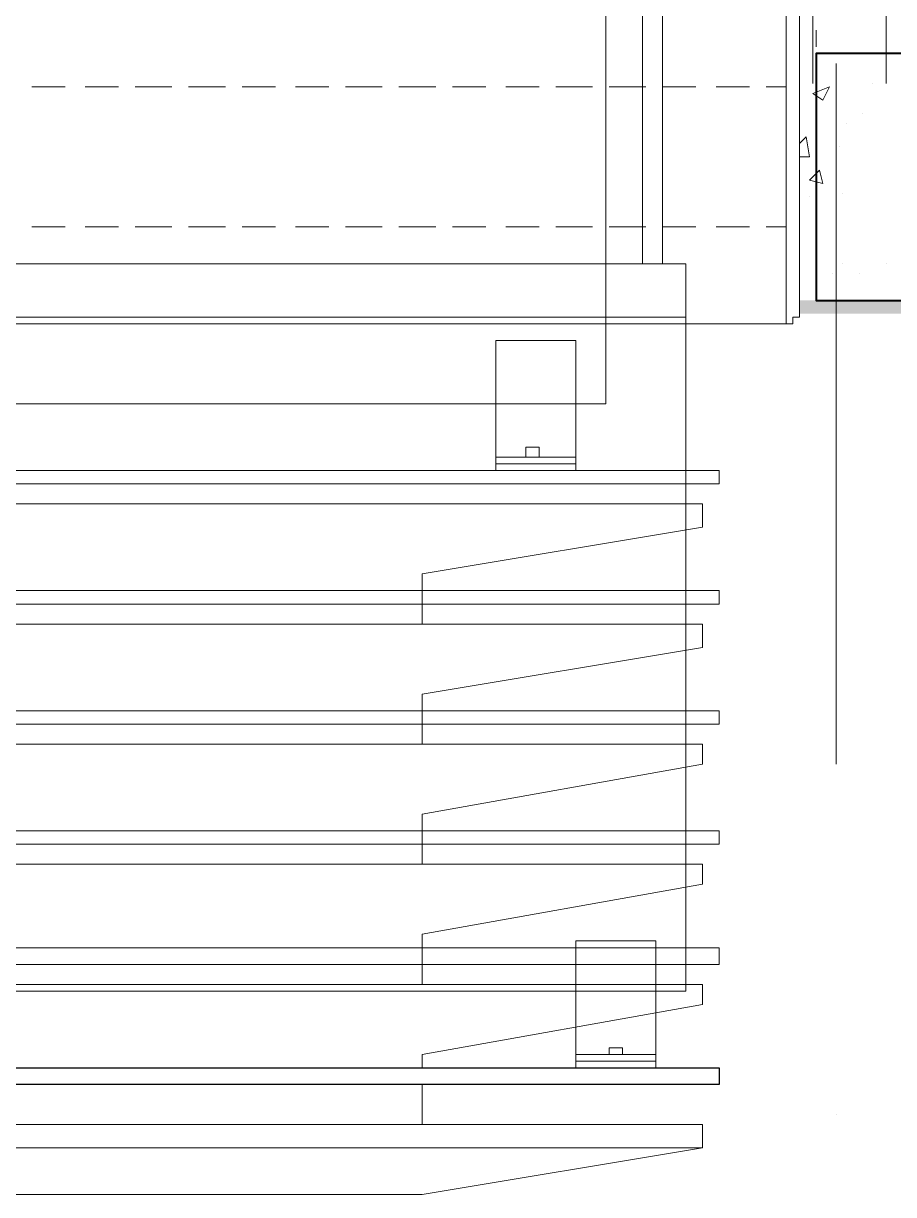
# Model space of a CAD drawing. Header units: millimetres. Extents: x 182 to 575, y -105 to 95.
# Drawn here: x 279.173 to 280.414, y 75.33 to 77.001 of the extents above; entities that cross this region are included whole.
import ezdxf

# ---------------------------------------------------------------- set-up
doc = ezdxf.new("R2010")
doc.units = ezdxf.units.MM
doc.header["$MEASUREMENT"] = 0
doc.layers.add('PDF_Geometry', color=7, linetype='Continuous')
doc.layers.add('PDF_Solid Fills', color=7, linetype='Continuous')

msp = doc.modelspace()

# ---------------------------------------------------------------- hatches: boundary and pattern name
at = {"layer": 'PDF_Solid Fills', "transparency": 33554559}
msp.add_hatch(color=256, dxfattribs=at).paths.add_polyline_path([(280.2802, 76.5872), (280.5897, 76.5872), (280.5897, 76.4777), (280.4469, 76.4777), (280.4469, 76.5062), (280.4278, 76.5062), (280.4278, 76.4586), (280.6088, 76.4586), (280.6088, 76.6062), (280.2802, 76.6062)])
h = msp.add_hatch(color=256, dxfattribs=at)
h.paths.add_polyline_path([(280.4002, 76.2101), (280.4027, 76.2101), (280.4002, 76.2101)], flags=0)
h.paths.add_polyline_path([(280.4027, 76.2101), (280.4002, 76.2101), (280.4027, 76.2101)], flags=0)
h.paths.add_polyline_path([(280.4052, 76.2101), (280.3952, 76.2101), (280.4052, 76.2101)], flags=0)
h.paths.add_polyline_path([(280.4077, 76.2076), (280.3927, 76.2076), (280.4077, 76.2076)], flags=0)
h = msp.add_hatch(color=256, dxfattribs=at)
h.paths.add_polyline_path([(280.3902, 76.1901), (280.3852, 76.1901), (280.3902, 76.1901)], flags=0)
h.paths.add_polyline_path([(280.3852, 76.1851), (280.3902, 76.1851), (280.3852, 76.1851)], flags=0)
h.paths.add_polyline_path([(280.3902, 76.1851), (280.3852, 76.1851), (280.3902, 76.1851)], flags=0)
h = msp.add_hatch(color=256, dxfattribs=at)
h.paths.add_polyline_path([(280.4002, 76.1401), (280.4002, 76.1401), (280.4002, 76.1401)], flags=0)
h.paths.add_polyline_path([(280.4052, 76.1376), (280.3927, 76.1376), (280.4052, 76.1376)], flags=0)
h.paths.add_polyline_path([(280.3927, 76.1376), (280.4052, 76.1376), (280.3927, 76.1376)], flags=0)
h.paths.add_polyline_path([(280.4077, 76.1376), (280.3902, 76.1376), (280.4077, 76.1376)], flags=0)
h = msp.add_hatch(color=256, dxfattribs=at)
h.paths.add_polyline_path([(280.0352, 75.5351), (280.0327, 75.5351), (280.0352, 75.5351)], flags=0)
h.paths.add_polyline_path([(280.0327, 75.5351), (280.0352, 75.5351), (280.0327, 75.5351)], flags=0)
h.paths.add_polyline_path([(280.0202, 75.5326), (280.0502, 75.5326), (280.0202, 75.5326)], flags=0)
h = msp.add_hatch(color=256, dxfattribs=at)
h.paths.add_polyline_path([(280.0052, 75.5201), (280.0127, 75.5201), (280.0052, 75.5201)], flags=0)
h.paths.add_polyline_path([(280.0102, 75.5151), (280.0027, 75.5151), (280.0102, 75.5151)], flags=0)
h.paths.add_polyline_path([(279.9977, 75.5051), (280.0052, 75.5051), (279.9977, 75.5051)], flags=0)
h.paths.add_polyline_path([(280.0027, 75.5026), (279.9952, 75.5026), (280.0027, 75.5026)], flags=0)
h.paths.add_polyline_path([(279.9952, 75.5001), (280.0027, 75.5001), (279.9952, 75.5001)], flags=0)
h = msp.add_hatch(color=256, dxfattribs=at)
h.paths.add_polyline_path([(280.1827, 75.5276), (280.2052, 75.5276), (280.1827, 75.5276)], flags=0)
h.paths.add_polyline_path([(280.2052, 75.5276), (280.1827, 75.5276), (280.2052, 75.5276)], flags=0)
h.paths.add_polyline_path([(280.2077, 75.5251), (280.1777, 75.5251), (280.2077, 75.5251)], flags=0)
h = msp.add_hatch(color=256, dxfattribs=at)
h.paths.add_polyline_path([(280.0552, 75.5151), (280.0627, 75.5151), (280.0552, 75.5151)], flags=0)
h.paths.add_polyline_path([(280.0577, 75.5001), (280.0652, 75.5001), (280.0577, 75.5001)], flags=0)
h.paths.add_polyline_path([(280.0652, 75.4951), (280.0577, 75.4951), (280.0652, 75.4951)], flags=0)
h = msp.add_hatch(color=256, dxfattribs=at)
h.paths.add_polyline_path([(280.1402, 75.5126), (280.1477, 75.5126), (280.1402, 75.5126)], flags=0)
h.paths.add_polyline_path([(280.1352, 75.5051), (280.1427, 75.5051), (280.1352, 75.5051)], flags=0)
h.paths.add_polyline_path([(280.1427, 75.5051), (280.1352, 75.5051), (280.1427, 75.5051)], flags=0)
h.paths.add_polyline_path([(280.1302, 75.4976), (280.1377, 75.4976), (280.1302, 75.4976)], flags=0)
h.paths.add_polyline_path([(280.1377, 75.4976), (280.1302, 75.4976), (280.1377, 75.4976)], flags=0)
h.paths.add_polyline_path([(280.1277, 75.4926), (280.1352, 75.4926), (280.1277, 75.4926)], flags=0)
h.paths.add_polyline_path([(280.1352, 75.4926), (280.1277, 75.4926), (280.1352, 75.4926)], flags=0)
h.paths.add_polyline_path([(280.1252, 75.4876), (280.1327, 75.4876), (280.1252, 75.4876)], flags=0)
h.paths.add_polyline_path([(280.1302, 75.4851), (280.1227, 75.4851), (280.1302, 75.4851)], flags=0)
h.paths.add_polyline_path([(280.1252, 75.4751), (280.1177, 75.4751), (280.1252, 75.4751)], flags=0)
h.paths.add_polyline_path([(280.1177, 75.4726), (280.1252, 75.4726), (280.1177, 75.4726)], flags=0)
h.paths.add_polyline_path([(280.1127, 75.4626), (280.1202, 75.4626), (280.1127, 75.4626)], flags=0)
h = msp.add_hatch(color=256, dxfattribs=at)
h.paths.add_polyline_path([(280.1702, 75.5151), (280.1777, 75.5151), (280.1702, 75.5151)], flags=0)
h.paths.add_polyline_path([(280.1677, 75.5101), (280.1752, 75.5101), (280.1677, 75.5101)], flags=0)
h.paths.add_polyline_path([(280.1727, 75.5026), (280.1652, 75.5026), (280.1727, 75.5026)], flags=0)
h.paths.add_polyline_path([(280.1652, 75.5026), (280.1727, 75.5026), (280.1652, 75.5026)], flags=0)
h = msp.add_hatch(color=256, dxfattribs=at)
h.paths.add_polyline_path([(280.2302, 75.5051), (280.2227, 75.5051), (280.2302, 75.5051)], flags=0)
h.paths.add_polyline_path([(280.2277, 75.4976), (280.2202, 75.4976), (280.2277, 75.4976)], flags=0)
h.paths.add_polyline_path([(280.2177, 75.4851), (280.2252, 75.4851), (280.2177, 75.4851)], flags=0)
h.paths.add_polyline_path([(280.2252, 75.4801), (280.2177, 75.4801), (280.2252, 75.4801)], flags=0)
h.paths.add_polyline_path([(280.2177, 75.4726), (280.2252, 75.4726), (280.2177, 75.4726)], flags=0)
h = msp.add_hatch(color=256, dxfattribs=at)
h.paths.add_polyline_path([(280.3177, 75.5051), (280.3102, 75.5051), (280.3177, 75.5051)], flags=0)
h.paths.add_polyline_path([(280.3152, 75.4976), (280.3077, 75.4976), (280.3152, 75.4976)], flags=0)
h.paths.add_polyline_path([(280.3052, 75.4851), (280.3127, 75.4851), (280.3052, 75.4851)], flags=0)
h.paths.add_polyline_path([(280.3127, 75.4801), (280.3052, 75.4801), (280.3127, 75.4801)], flags=0)
h.paths.add_polyline_path([(280.3052, 75.4726), (280.3127, 75.4726), (280.3052, 75.4726)], flags=0)
h = msp.add_hatch(color=256, dxfattribs=at)
h.paths.add_polyline_path([(280.2727, 75.4951), (280.2652, 75.4951), (280.2727, 75.4951)], flags=0)
h.paths.add_polyline_path([(280.2627, 75.4876), (280.2702, 75.4876), (280.2627, 75.4876)], flags=0)
h.paths.add_polyline_path([(280.2702, 75.4826), (280.2627, 75.4826), (280.2702, 75.4826)], flags=0)
h.paths.add_polyline_path([(280.2602, 75.4776), (280.2677, 75.4776), (280.2602, 75.4776)], flags=0)
h.paths.add_polyline_path([(280.2652, 75.4701), (280.2577, 75.4701), (280.2652, 75.4701)], flags=0)
h.paths.add_polyline_path([(280.2577, 75.4701), (280.2652, 75.4701), (280.2577, 75.4701)], flags=0)
h = msp.add_hatch(color=256, dxfattribs=at)
h.paths.add_polyline_path([(280.3602, 75.4951), (280.3527, 75.4951), (280.3602, 75.4951)], flags=0)
h.paths.add_polyline_path([(280.3502, 75.4876), (280.3577, 75.4876), (280.3502, 75.4876)], flags=0)
h.paths.add_polyline_path([(280.3577, 75.4826), (280.3502, 75.4826), (280.3577, 75.4826)], flags=0)
h.paths.add_polyline_path([(280.3477, 75.4776), (280.3552, 75.4776), (280.3477, 75.4776)], flags=0)
h.paths.add_polyline_path([(280.3527, 75.4701), (280.3452, 75.4701), (280.3527, 75.4701)], flags=0)
h.paths.add_polyline_path([(280.3452, 75.4701), (280.3527, 75.4701), (280.3452, 75.4701)], flags=0)
h = msp.add_hatch(color=256, dxfattribs=at)
h.paths.add_polyline_path([(280.1002, 75.4176), (280.0927, 75.4176), (280.1002, 75.4176)], flags=0)
h.paths.add_polyline_path([(280.0977, 75.4151), (280.0902, 75.4151), (280.0977, 75.4151)], flags=0)
h.paths.add_polyline_path([(280.0902, 75.4126), (280.0952, 75.4126), (280.0902, 75.4126)], flags=0)
h.paths.add_polyline_path([(280.0952, 75.4126), (280.0902, 75.4126), (280.0952, 75.4126)], flags=0)
h.paths.add_polyline_path([(280.0927, 75.4076), (280.0852, 75.4076), (280.0927, 75.4076)], flags=0)
h.paths.add_polyline_path([(280.0852, 75.4051), (280.0902, 75.4051), (280.0852, 75.4051)], flags=0)
h.paths.add_polyline_path([(280.0902, 75.4051), (280.0852, 75.4051), (280.0902, 75.4051)], flags=0)
h.paths.add_polyline_path([(280.0827, 75.4001), (280.0877, 75.4001), (280.0827, 75.4001)], flags=0)
h.paths.add_polyline_path([(280.0877, 75.4001), (280.0827, 75.4001), (280.0877, 75.4001)], flags=0)
h.paths.add_polyline_path([(280.0802, 75.3976), (280.0877, 75.3976), (280.0802, 75.3976)], flags=0)
h.paths.add_polyline_path([(280.0852, 75.3951), (280.0777, 75.3951), (280.0852, 75.3951)], flags=0)
h.paths.add_polyline_path([(280.0777, 75.3951), (280.0852, 75.3951), (280.0777, 75.3951)], flags=0)
h.paths.add_polyline_path([(280.0827, 75.3901), (280.0777, 75.3901), (280.0827, 75.3901)], flags=0)
h.paths.add_polyline_path([(280.0802, 75.3851), (280.0752, 75.3851), (280.0802, 75.3851)], flags=0)
h.paths.add_polyline_path([(280.0777, 75.3801), (280.0727, 75.3801), (280.0777, 75.3801)], flags=0)
h.paths.add_polyline_path([(280.0702, 75.3776), (280.0752, 75.3776), (280.0702, 75.3776)], flags=0)
h.paths.add_polyline_path([(280.0752, 75.3726), (280.0677, 75.3726), (280.0752, 75.3726)], flags=0)
h.paths.add_polyline_path([(280.0677, 75.3726), (280.0752, 75.3726), (280.0677, 75.3726)], flags=0)
h.paths.add_polyline_path([(280.0727, 75.3676), (280.0677, 75.3676), (280.0727, 75.3676)], flags=0)
h.paths.add_polyline_path([(280.0677, 75.3676), (280.0727, 75.3676), (280.0677, 75.3676)], flags=0)
h = msp.add_hatch(color=256, dxfattribs=at)
h.paths.add_polyline_path([(280.1202, 75.4151), (280.1152, 75.4151), (280.1202, 75.4151)], flags=0)
h.paths.add_polyline_path([(280.1152, 75.4151), (280.1202, 75.4151), (280.1152, 75.4151)], flags=0)
h.paths.add_polyline_path([(280.1127, 75.4101), (280.1177, 75.4101), (280.1127, 75.4101)], flags=0)
h.paths.add_polyline_path([(280.1177, 75.4076), (280.1102, 75.4076), (280.1177, 75.4076)], flags=0)
h.paths.add_polyline_path([(280.1102, 75.4076), (280.1177, 75.4076), (280.1102, 75.4076)], flags=0)
h = msp.add_hatch(color=256, dxfattribs=at)
h.paths.add_polyline_path([(280.1302, 75.4276), (280.1377, 75.4276), (280.1302, 75.4276)], flags=0)
h.paths.add_polyline_path([(280.1402, 75.4276), (280.1277, 75.4276), (280.1402, 75.4276)], flags=0)
h.paths.add_polyline_path([(280.1277, 75.4276), (280.1402, 75.4276), (280.1277, 75.4276)], flags=0)
h = msp.add_hatch(color=256, dxfattribs=at)
h.paths.add_polyline_path([(280.1902, 75.4251), (280.1702, 75.4251), (280.1902, 75.4251)], flags=0)
h.paths.add_polyline_path([(280.1702, 75.4251), (280.1902, 75.4251), (280.1702, 75.4251)], flags=0)
h.paths.add_polyline_path([(280.1727, 75.4276), (280.1852, 75.4276), (280.1727, 75.4276)], flags=0)
h.paths.add_polyline_path([(280.1852, 75.4276), (280.1727, 75.4276), (280.1852, 75.4276)], flags=0)
h.paths.add_polyline_path([(280.1777, 75.4276), (280.1802, 75.4276), (280.1777, 75.4276)], flags=0)
h = msp.add_hatch(color=256, dxfattribs=at)
h.paths.add_polyline_path([(280.1952, 75.4176), (280.1877, 75.4176), (280.1952, 75.4176)], flags=0)
h.paths.add_polyline_path([(280.1952, 75.4126), (280.1902, 75.4126), (280.1952, 75.4126)], flags=0)
h.paths.add_polyline_path([(280.1902, 75.4126), (280.1952, 75.4126), (280.1902, 75.4126)], flags=0)
h = msp.add_hatch(color=256, dxfattribs=at)
h.paths.add_polyline_path([(280.2377, 75.4251), (280.2602, 75.4251), (280.2377, 75.4251)], flags=0)
h.paths.add_polyline_path([(280.2577, 75.4251), (280.2402, 75.4251), (280.2577, 75.4251)], flags=0)
h.paths.add_polyline_path([(280.2427, 75.4276), (280.2552, 75.4276), (280.2427, 75.4276)], flags=0)
h.paths.add_polyline_path([(280.2552, 75.4276), (280.2427, 75.4276), (280.2552, 75.4276)], flags=0)
h.paths.add_polyline_path([(280.2477, 75.4276), (280.2502, 75.4276), (280.2477, 75.4276)], flags=0)
h = msp.add_hatch(color=256, dxfattribs=at)
h.paths.add_polyline_path([(280.2652, 75.4176), (280.2577, 75.4176), (280.2652, 75.4176)], flags=0)
h.paths.add_polyline_path([(280.2652, 75.4126), (280.2602, 75.4126), (280.2652, 75.4126)], flags=0)
h.paths.add_polyline_path([(280.2602, 75.4126), (280.2652, 75.4126), (280.2602, 75.4126)], flags=0)
h = msp.add_hatch(color=256, dxfattribs=at)
h.paths.add_polyline_path([(280.2777, 75.4151), (280.2827, 75.4151), (280.2777, 75.4151)], flags=0)
h.paths.add_polyline_path([(280.2827, 75.4126), (280.2752, 75.4126), (280.2827, 75.4126)], flags=0)
h.paths.add_polyline_path([(280.2752, 75.4101), (280.2802, 75.4101), (280.2752, 75.4101)], flags=0)
h.paths.add_polyline_path([(280.2802, 75.4076), (280.2752, 75.4076), (280.2802, 75.4076)], flags=0)
h.paths.add_polyline_path([(280.2752, 75.4076), (280.2802, 75.4076), (280.2752, 75.4076)], flags=0)
h = msp.add_hatch(color=256, dxfattribs=at)
h.paths.add_polyline_path([(280.2977, 75.4276), (280.2952, 75.4276), (280.2977, 75.4276)], flags=0)
h.paths.add_polyline_path([(280.2952, 75.4276), (280.2977, 75.4276), (280.2952, 75.4276)], flags=0)
h.paths.add_polyline_path([(280.3027, 75.4276), (280.2902, 75.4276), (280.3027, 75.4276)], flags=0)
h.paths.add_polyline_path([(280.2902, 75.4276), (280.3027, 75.4276), (280.2902, 75.4276)], flags=0)
h = msp.add_hatch(color=256, dxfattribs=at)
h.paths.add_polyline_path([(280.3052, 75.4201), (280.3102, 75.4201), (280.3052, 75.4201)], flags=0)
h.paths.add_polyline_path([(280.3127, 75.4176), (280.3052, 75.4176), (280.3127, 75.4176)], flags=0)
h.paths.add_polyline_path([(280.3077, 75.4151), (280.3127, 75.4151), (280.3077, 75.4151)], flags=0)
h.paths.add_polyline_path([(280.3127, 75.4126), (280.3077, 75.4126), (280.3127, 75.4126)], flags=0)
h = msp.add_hatch(color=256, dxfattribs=at)
h.paths.add_polyline_path([(280.1627, 75.4076), (280.1577, 75.4076), (280.1627, 75.4076)], flags=0)
h.paths.add_polyline_path([(280.1602, 75.4026), (280.1552, 75.4026), (280.1602, 75.4026)], flags=0)
h.paths.add_polyline_path([(280.1552, 75.4001), (280.1602, 75.4001), (280.1552, 75.4001)], flags=0)
h.paths.add_polyline_path([(280.1602, 75.4001), (280.1552, 75.4001), (280.1602, 75.4001)], flags=0)
h.paths.add_polyline_path([(280.1527, 75.3951), (280.1602, 75.3951), (280.1527, 75.3951)], flags=0)
h.paths.add_polyline_path([(280.1602, 75.3951), (280.1527, 75.3951), (280.1602, 75.3951)], flags=0)
h.paths.add_polyline_path([(280.1527, 75.3901), (280.1602, 75.3901), (280.1527, 75.3901)], flags=0)
h.paths.add_polyline_path([(280.1602, 75.3876), (280.1527, 75.3876), (280.1602, 75.3876)], flags=0)
h.paths.add_polyline_path([(280.1527, 75.3876), (280.1602, 75.3876), (280.1527, 75.3876)], flags=0)
h.paths.add_polyline_path([(280.1602, 75.3876), (280.1527, 75.3876), (280.1602, 75.3876)], flags=0)
h.paths.add_polyline_path([(280.1527, 75.3801), (280.1602, 75.3801), (280.1527, 75.3801)], flags=0)
h.paths.add_polyline_path([(280.1602, 75.3801), (280.1527, 75.3801), (280.1602, 75.3801)], flags=0)
h = msp.add_hatch(color=256, dxfattribs=at)
h.paths.add_polyline_path([(280.1977, 75.4051), (280.1902, 75.4051), (280.1977, 75.4051)], flags=0)
h.paths.add_polyline_path([(280.1902, 75.4026), (280.1952, 75.4026), (280.1902, 75.4026)], flags=0)
h.paths.add_polyline_path([(280.1952, 75.4001), (280.1902, 75.4001), (280.1952, 75.4001)], flags=0)
h.paths.add_polyline_path([(280.1902, 75.3976), (280.1952, 75.3976), (280.1902, 75.3976)], flags=0)
h.paths.add_polyline_path([(280.1952, 75.3951), (280.1902, 75.3951), (280.1952, 75.3951)], flags=0)
h.paths.add_polyline_path([(280.1952, 75.3901), (280.1877, 75.3901), (280.1952, 75.3901)], flags=0)
h.paths.add_polyline_path([(280.1877, 75.3876), (280.1927, 75.3876), (280.1877, 75.3876)], flags=0)
h.paths.add_polyline_path([(280.1927, 75.3851), (280.1877, 75.3851), (280.1927, 75.3851)], flags=0)
h.paths.add_polyline_path([(280.1852, 75.3826), (280.1927, 75.3826), (280.1852, 75.3826)], flags=0)
h.paths.add_polyline_path([(280.1902, 75.3801), (280.1852, 75.3801), (280.1902, 75.3801)], flags=0)
h.paths.add_polyline_path([(280.1852, 75.3801), (280.1902, 75.3801), (280.1852, 75.3801)], flags=0)
h.paths.add_polyline_path([(280.1877, 75.3751), (280.1827, 75.3751), (280.1877, 75.3751)], flags=0)
h = msp.add_hatch(color=256, dxfattribs=at)
h.paths.add_polyline_path([(280.2327, 75.4076), (280.2277, 75.4076), (280.2327, 75.4076)], flags=0)
h.paths.add_polyline_path([(280.2302, 75.4026), (280.2252, 75.4026), (280.2302, 75.4026)], flags=0)
h.paths.add_polyline_path([(280.2252, 75.4001), (280.2302, 75.4001), (280.2252, 75.4001)], flags=0)
h.paths.add_polyline_path([(280.2302, 75.4001), (280.2252, 75.4001), (280.2302, 75.4001)], flags=0)
h.paths.add_polyline_path([(280.2227, 75.3951), (280.2302, 75.3951), (280.2227, 75.3951)], flags=0)
h.paths.add_polyline_path([(280.2302, 75.3951), (280.2227, 75.3951), (280.2302, 75.3951)], flags=0)
h.paths.add_polyline_path([(280.2227, 75.3901), (280.2302, 75.3901), (280.2227, 75.3901)], flags=0)
h.paths.add_polyline_path([(280.2302, 75.3876), (280.2227, 75.3876), (280.2302, 75.3876)], flags=0)
h.paths.add_polyline_path([(280.2227, 75.3876), (280.2302, 75.3876), (280.2227, 75.3876)], flags=0)
h.paths.add_polyline_path([(280.2302, 75.3876), (280.2227, 75.3876), (280.2302, 75.3876)], flags=0)
h.paths.add_polyline_path([(280.2227, 75.3801), (280.2302, 75.3801), (280.2227, 75.3801)], flags=0)
h.paths.add_polyline_path([(280.2302, 75.3801), (280.2227, 75.3801), (280.2302, 75.3801)], flags=0)
h = msp.add_hatch(color=256, dxfattribs=at)
h.paths.add_polyline_path([(280.2652, 75.4051), (280.2602, 75.4051), (280.2652, 75.4051)], flags=0)
h.paths.add_polyline_path([(280.2602, 75.4026), (280.2652, 75.4026), (280.2602, 75.4026)], flags=0)
h.paths.add_polyline_path([(280.2652, 75.4001), (280.2602, 75.4001), (280.2652, 75.4001)], flags=0)
h.paths.add_polyline_path([(280.2602, 75.3976), (280.2652, 75.3976), (280.2602, 75.3976)], flags=0)
h.paths.add_polyline_path([(280.2652, 75.3951), (280.2602, 75.3951), (280.2652, 75.3951)], flags=0)
h.paths.add_polyline_path([(280.2652, 75.3901), (280.2577, 75.3901), (280.2652, 75.3901)], flags=0)
h.paths.add_polyline_path([(280.2577, 75.3876), (280.2627, 75.3876), (280.2577, 75.3876)], flags=0)
h.paths.add_polyline_path([(280.2627, 75.3851), (280.2577, 75.3851), (280.2627, 75.3851)], flags=0)
h.paths.add_polyline_path([(280.2552, 75.3826), (280.2627, 75.3826), (280.2552, 75.3826)], flags=0)
h.paths.add_polyline_path([(280.2602, 75.3801), (280.2552, 75.3801), (280.2602, 75.3801)], flags=0)
h.paths.add_polyline_path([(280.2552, 75.3801), (280.2602, 75.3801), (280.2552, 75.3801)], flags=0)
h.paths.add_polyline_path([(280.2577, 75.3751), (280.2527, 75.3751), (280.2577, 75.3751)], flags=0)
h = msp.add_hatch(color=256, dxfattribs=at)
h.paths.add_polyline_path([(280.1377, 75.3976), (280.1452, 75.3976), (280.1377, 75.3976)], flags=0)
h.paths.add_polyline_path([(280.1452, 75.3951), (280.1402, 75.3951), (280.1452, 75.3951)], flags=0)
h.paths.add_polyline_path([(280.1402, 75.3951), (280.1452, 75.3951), (280.1402, 75.3951)], flags=0)
h = msp.add_hatch(color=256, dxfattribs=at)
h.paths.add_polyline_path([(280.1402, 75.3851), (280.1452, 75.3851), (280.1402, 75.3851)], flags=0)
h.paths.add_polyline_path([(280.1452, 75.3801), (280.1402, 75.3801), (280.1452, 75.3801)], flags=0)
h.paths.add_polyline_path([(280.1377, 75.3776), (280.1427, 75.3776), (280.1377, 75.3776)], flags=0)
h = msp.add_hatch(color=256, dxfattribs=at)
h.paths.add_polyline_path([(280.2777, 75.3826), (280.2702, 75.3826), (280.2777, 75.3826)], flags=0)
h.paths.add_polyline_path([(280.2727, 75.3801), (280.2777, 75.3801), (280.2727, 75.3801)], flags=0)
h.paths.add_polyline_path([(280.2777, 75.3776), (280.2727, 75.3776), (280.2777, 75.3776)], flags=0)
h.paths.add_polyline_path([(280.2727, 75.3751), (280.2802, 75.3751), (280.2727, 75.3751)], flags=0)
h = msp.add_hatch(color=256, dxfattribs=at)
h.paths.add_polyline_path([(280.3027, 75.3851), (280.3102, 75.3851), (280.3027, 75.3851)], flags=0)
h.paths.add_polyline_path([(280.3077, 75.3801), (280.3027, 75.3801), (280.3077, 75.3801)], flags=0)
h.paths.add_polyline_path([(280.3027, 75.3801), (280.3077, 75.3801), (280.3027, 75.3801)], flags=0)
h.paths.add_polyline_path([(280.3077, 75.3776), (280.3002, 75.3776), (280.3077, 75.3776)], flags=0)
h.paths.add_polyline_path([(280.3002, 75.3776), (280.3077, 75.3776), (280.3002, 75.3776)], flags=0)
h = msp.add_hatch(color=256, dxfattribs=at)
h.paths.add_polyline_path([(280.1077, 75.3801), (280.1152, 75.3801), (280.1077, 75.3801)], flags=0)
h.paths.add_polyline_path([(280.1152, 75.3776), (280.1102, 75.3776), (280.1152, 75.3776)], flags=0)
h.paths.add_polyline_path([(280.1102, 75.3751), (280.1152, 75.3751), (280.1102, 75.3751)], flags=0)
h = msp.add_hatch(color=256, dxfattribs=at)
h.paths.add_polyline_path([(280.2927, 75.3651), (280.2852, 75.3651), (280.2927, 75.3651)], flags=0)
h.paths.add_polyline_path([(280.2827, 75.3651), (280.2952, 75.3651), (280.2827, 75.3651)], flags=0)
h.paths.add_polyline_path([(280.2977, 75.3676), (280.2802, 75.3676), (280.2977, 75.3676)], flags=0)
h.paths.add_polyline_path([(280.2802, 75.3676), (280.2977, 75.3676), (280.2802, 75.3676)], flags=0)

# ---------------------------------------------------------------- linework, layer by layer
at = {"layer": 'PDF_Geometry', "lineweight": 20}
for points in [[(280.0564, 76.6586), (280.085, 76.6586), (280.085, 77.5396), (280.0564, 77.5396)], [(280.1659, 76.3443), (278.5231, 76.3443), (278.5231, 76.3634), (280.1659, 76.3634)], [(279.7421, 76.192), (280.1659, 76.192), (280.1659, 76.1729), (279.7421, 76.1729), (278.7135, 76.1729), (278.7135, 76.192)], [(279.7421, 76.0205), (280.1659, 76.0205), (280.1659, 76.0015), (279.7421, 76.0015), (278.7135, 76.0015), (278.7135, 76.0205)], [(279.7421, 75.8491), (280.1659, 75.8491), (280.1659, 75.8301), (279.7421, 75.8301), (278.7135, 75.8301), (278.7135, 75.8491)], [(279.7421, 75.6824), (280.1659, 75.6824), (280.1659, 75.6586), (279.7421, 75.6586), (278.7135, 75.6586), (278.7135, 75.6824)], [(280.1421, 75.4301), (278.5421, 75.4301), (278.5421, 75.3967), (280.1421, 75.3967)]]:
    msp.add_lwpolyline(points, close=True, dxfattribs=at)
at = {"layer": 'PDF_Geometry', "lineweight": 0}
for points in [[(278.6564, 77.4396), (280.004, 77.4396), (280.004, 76.4586), (278.6564, 76.4586)], [(280.3231, 76.911), (280.3135, 76.892), (280.2993, 76.9015)], [(280.3088, 76.792), (280.3135, 76.7729), (280.2945, 76.7777)], [(279.9088, 76.3967), (279.8897, 76.3967), (279.8897, 76.3824), (279.9088, 76.3824)]]:
    msp.add_lwpolyline(points, close=True, dxfattribs=at)
at = {"layer": 'PDF_Geometry', "lineweight": 13}
for points in [[(280.2993, 77.0872), (280.2993, 76.9158)], [(280.4088, 77.0681), (280.4088, 77.0729), (280.404, 77.0729), (280.404, 77.0681), (280.404, 77.0872), (280.404, 76.9158), (280.404, 77.0872), (280.404, 77.0681), (280.404, 77.0729), (280.4088, 77.0729), (280.4088, 77.0681), (280.4088, 77.0729)], [(280.304, 76.9682), (280.304, 76.992)], [(280.404, 76.9682), (280.404, 76.992)], [(280.1183, 76.6586), (280.1183, 76.5824), (278.5564, 76.5824), (278.5564, 75.6205), (280.1183, 75.6205), (280.1183, 76.5824), (278.5564, 76.5824), (278.5564, 76.6586)], [(280.0278, 75.5396), (280.0088, 75.5396), (280.0088, 75.5301), (280.0278, 75.5301)]]:
    msp.add_lwpolyline(points, close=True, dxfattribs=at)
at = {"layer": 'PDF_Geometry', "lineweight": 20}
for points in [[(280.2802, 77.0205), (280.2802, 76.5824), (280.2707, 76.5824), (280.2707, 76.5729), (280.2612, 76.5729), (280.2612, 77.0396), (280.2707, 77.0396)], [(280.2612, 76.5729), (277.9326, 76.5729)], [(280.2707, 76.5824), (280.2707, 76.5824)], [(278.685, 75.3301), (279.7421, 75.3301), (280.1421, 75.3967), (278.5421, 75.3967), (278.5421, 75.3396)]]:
    msp.add_lwpolyline(points, dxfattribs=at)
at = {"layer": 'PDF_Geometry', "lineweight": 40}
msp.add_lwpolyline([(292.9516, 76.6062), (293.404, 76.611), (293.404, 76.9586), (280.6802, 76.9586), (280.304, 76.9586), (280.304, 76.6062), (280.6802, 76.6062), (280.7516, 76.6062)], dxfattribs=at)
at = {"layer": 'PDF_Geometry', "lineweight": 13}
for points in [[(280.3278, 76.9586), (280.304, 76.9586), (280.304, 76.911)], [(280.304, 76.9586), (280.304, 76.9586)], [(280.404, 76.9586), (280.3564, 76.9586)], [(280.3326, 75.9443), (280.3326, 76.9443)], [(279.2326, 76.911), (279.185, 76.911)], [(279.3088, 76.911), (279.2612, 76.911)], [(279.385, 76.911), (279.3326, 76.911)], [(279.4612, 76.911), (279.4088, 76.911)], [(279.5326, 76.911), (279.485, 76.911)], [(279.6088, 76.911), (279.5612, 76.911)], [(279.685, 76.911), (279.6326, 76.911)], [(279.7612, 76.911), (279.7088, 76.911)], [(279.8326, 76.911), (279.785, 76.911)], [(279.9088, 76.911), (279.8612, 76.911)], [(279.985, 76.911), (279.9326, 76.911)], [(280.0612, 76.911), (280.0088, 76.911)], [(280.1326, 76.911), (280.085, 76.911)], [(280.2088, 76.911), (280.1612, 76.911)], [(280.2612, 76.911), (280.2326, 76.911)], [(280.304, 76.8824), (280.304, 76.8348)], [(280.304, 76.811), (280.304, 76.7586)], [(280.304, 76.7348), (280.304, 76.6824)], [(279.2326, 76.711), (279.185, 76.711)], [(279.3088, 76.711), (279.2612, 76.711)], [(279.385, 76.711), (279.3326, 76.711)], [(279.4612, 76.711), (279.4088, 76.711)], [(279.5326, 76.711), (279.485, 76.711)], [(279.6088, 76.711), (279.5612, 76.711)], [(279.685, 76.711), (279.6326, 76.711)], [(279.7612, 76.711), (279.7088, 76.711)], [(279.8326, 76.711), (279.785, 76.711)], [(279.9088, 76.711), (279.8612, 76.711)], [(279.985, 76.711), (279.9326, 76.711)], [(280.0612, 76.711), (280.0088, 76.711)], [(280.1326, 76.711), (280.085, 76.711)], [(280.2088, 76.711), (280.1612, 76.711)], [(280.2612, 76.711), (280.2326, 76.711)], [(280.304, 76.6586), (280.304, 76.6062), (280.3278, 76.6062)], [(280.3564, 76.6062), (280.404, 76.6062)], [(279.9612, 75.511), (279.9612, 75.692), (280.0754, 75.692), (280.0754, 75.511)], [(279.9612, 75.5301), (280.0754, 75.5301)], [(279.9612, 75.5205), (280.0754, 75.5205)], [(280.3326, 75.4443), (280.3326, 75.4443)]]:
    msp.add_lwpolyline(points, dxfattribs=at)
at = {"layer": 'PDF_Geometry', "lineweight": 0}
for points in [[(280.3231, 76.9586), (280.3231, 76.9586)], [(280.3993, 76.9586), (280.3993, 76.9586)], [(280.385, 76.9158), (280.385, 76.9158)], [(280.3707, 76.8729), (280.3707, 76.8729)], [(280.3469, 76.8586), (280.3469, 76.8586)], [(280.2802, 76.8301), (280.2897, 76.8396), (280.2945, 76.811), (280.2802, 76.811)], [(280.3373, 76.8253), (280.3373, 76.8253)], [(280.2945, 76.7539), (280.2945, 76.7539)], [(280.3421, 76.7586), (280.3421, 76.7586)], [(280.3421, 76.6586), (280.3421, 76.6586)], [(280.404, 76.6586), (280.404, 76.6586)], [(280.3278, 76.6443), (280.3278, 76.6443)], [(280.3659, 76.6443), (280.3659, 76.6443)], [(279.8469, 76.3634), (279.8469, 76.5491), (279.9612, 76.5491), (279.9612, 76.3634)], [(279.8469, 76.3824), (279.9612, 76.3824)], [(279.8469, 76.3729), (279.9612, 76.3729)], [(279.7421, 76.1443), (279.7421, 76.2158), (280.1421, 76.2824), (280.1421, 76.3158), (278.5421, 76.3158)], [(279.7421, 75.9729), (279.7421, 76.0443), (280.1421, 76.111), (280.1421, 76.1443), (278.5421, 76.1443)], [(279.7421, 75.8015), (279.7421, 75.8729), (280.1421, 75.9443), (280.1421, 75.9729), (278.5421, 75.9729)], [(279.7421, 75.6301), (279.7421, 75.7015), (280.1421, 75.7729), (280.1421, 75.8015), (278.5421, 75.8015)], [(279.7421, 75.511), (279.7421, 75.5301), (280.1421, 75.6015), (280.1421, 75.6301), (278.5421, 75.6301)], [(279.7421, 75.4301), (279.7421, 75.4872)]]:
    msp.add_lwpolyline(points, dxfattribs=at)
at = {"layer": 'PDF_Geometry', "lineweight": 25}
msp.add_lwpolyline([(279.7421, 75.511), (280.1659, 75.511), (280.1659, 75.4872), (279.7421, 75.4872), (278.5421, 75.4872), (278.5421, 75.511)], close=True, dxfattribs=at)

doc.saveas('drawing.dxf')
